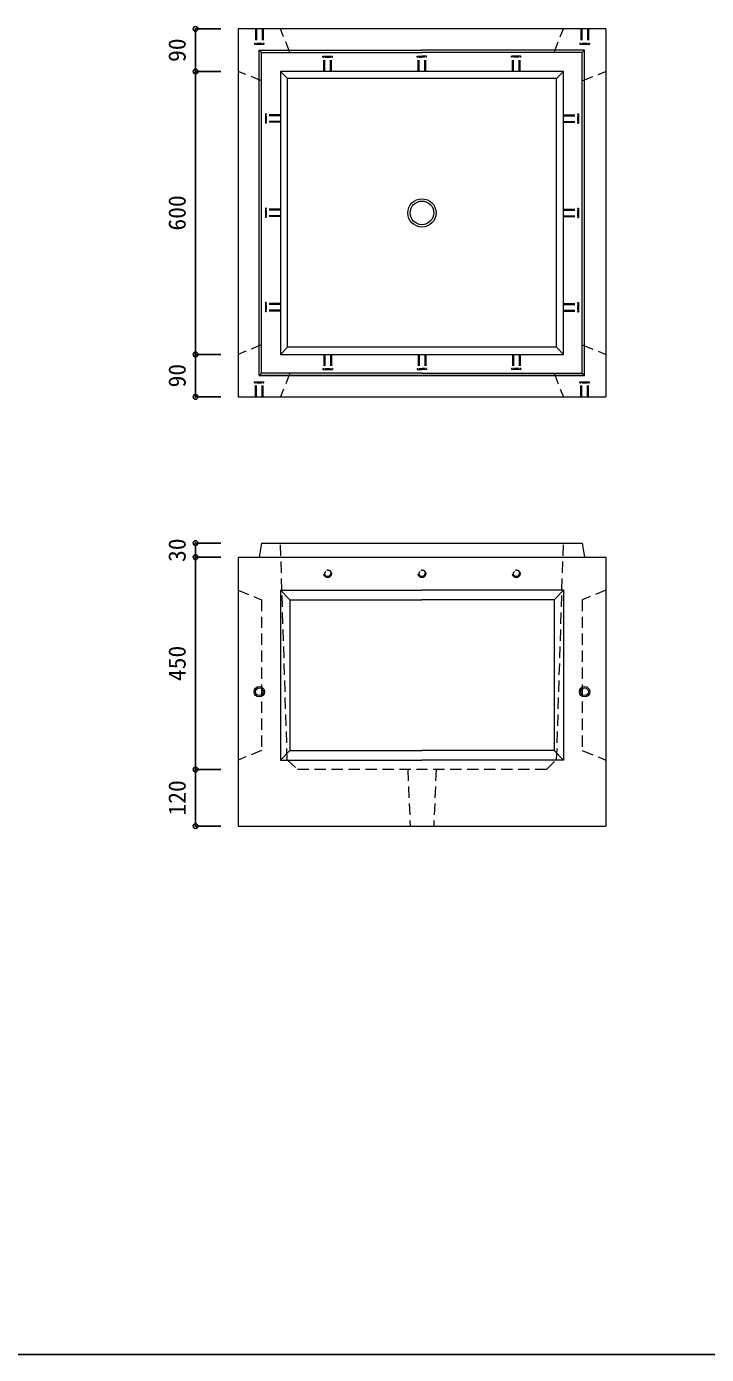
# Model space of a CAD drawing. Units: millimetres at full size, sheet at 1:20. Extents: x -3925 to 3915, y -2795 to 2605.
# Drawn here: x -2484 to -1042, y -2795 to 20 of the extents above; entities that cross this region are included whole.
import ezdxf
from ezdxf.enums import TextEntityAlignment as Align

# ---------------------------------------------------------------- set-up
doc = ezdxf.new("R2010")
doc.units = ezdxf.units.MM
doc.header["$LTSCALE"] = 20
doc.header["$PDMODE"] = 32
doc.header["$PDSIZE"] = 10
doc.linetypes.add('DASHED1', pattern=[1.8, 1.2, -0.6])
doc.layers.add('0-1_躯体', color=3, linetype='Continuous', lineweight=18)
doc.layers.add('0-3_建具', color=7, linetype='Continuous')
doc.layers.add('F-0_F-0ﾚｲﾔ', color=2, linetype='Continuous')
doc.styles.add('ＭＳ ゴシック', font='')
doc.styles.get('ＭＳ ゴシック').set_extended_font_data('MS Gothic')

msp = doc.modelspace()

# ---------------------------------------------------------------- linework, layer by layer
at = {"layer": '0-1_躯体', "linetype": 'DASHED1'}
for p, q in [((-1998.33, 14.74), (-1998.33, -15.26)), ((-1984.33, 14.74), (-1984.33, -15.26)), ((-1982.33, 14.74), (-1982.33, -15.26)), ((-1925.33, -35.26), (-1945.33, 14.74)), ((-1365.33, -35.26), (-1345.33, 14.74)), ((-1308.33, 14.74), (-1308.33, -15.26)), ((-1294.33, 14.74), (-1294.33, -15.26)), ((-1292.33, 14.74), (-1292.33, -15.26)), ((-2000.33, -15.26), (-1998.33, -15.26)), ((-1982.33, -15.26), (-1980.33, -15.26)), ((-1980.33, -15.26), (-1980.33, -17.26)), ((-1310.33, -15.26), (-1308.33, -15.26)), ((-1292.33, -15.26), (-1290.33, -15.26)), ((-1290.33, -15.26), (-1290.33, -17.26)), ((-1855.33, -45.26), (-1853.33, -45.26)), ((-1853.33, -75.26), (-1853.33, -45.26)), ((-1839.33, -75.26), (-1839.33, -45.26)), ((-1837.33, -45.26), (-1835.33, -45.26)), ((-1837.33, -75.26), (-1837.33, -45.26)), ((-1835.33, -45.26), (-1835.33, -43.26)), ((-1655.33, -45.26), (-1655.33, -43.26)), ((-1655.33, -43.26), (-1645.33, -43.26)), ((-1655.33, -45.26), (-1653.33, -45.26)), ((-1653.33, -75.26), (-1653.33, -45.26)), ((-1651.33, -75.26), (-1651.33, -45.26)), ((-1651.33, -45.26), (-1645.33, -45.26)), ((-1635.33, -43.26), (-1645.33, -43.26)), ((-1639.33, -45.26), (-1645.33, -45.26)), ((-1639.33, -75.26), (-1639.33, -45.26)), ((-1637.33, -75.26), (-1637.33, -45.26)), ((-1635.33, -45.26), (-1637.33, -45.26)), ((-1635.33, -45.26), (-1635.33, -43.26)), ((-1455.33, -45.26), (-1455.33, -43.26)), ((-1453.33, -45.26), (-1455.33, -45.26)), ((-1453.33, -75.26), (-1453.33, -45.26)), ((-1451.33, -75.26), (-1451.33, -45.26)), ((-1437.33, -75.26), (-1437.33, -45.26)), ((-1435.33, -45.26), (-1437.33, -45.26)), ((-1985.33, -95.26), (-2035.33, -75.26)), ((-1305.33, -95.26), (-1255.33, -75.26)), ((-1975.33, -165.26), (-1975.33, -167.26)), ((-1945.33, -167.26), (-1975.33, -167.26)), ((-1345.33, -167.26), (-1315.33, -167.26)), ((-1315.33, -165.26), (-1315.33, -167.26)), ((-1975.33, -185.26), (-1977.33, -185.26)), ((-1945.33, -181.26), (-1975.33, -181.26)), ((-1975.33, -183.26), (-1975.33, -185.26)), ((-1945.33, -183.26), (-1975.33, -183.26)), ((-1345.33, -181.26), (-1315.33, -181.26)), ((-1345.33, -183.26), (-1315.33, -183.26)), ((-1315.33, -183.26), (-1315.33, -185.26)), ((-1315.33, -185.26), (-1313.33, -185.26)), ((-1975.33, -365.26), (-1975.33, -367.26)), ((-1315.33, -365.26), (-1315.33, -367.26)), ((-1975.33, -385.26), (-1977.33, -385.26)), ((-1945.33, -367.26), (-1975.33, -367.26)), ((-1945.33, -381.26), (-1975.33, -381.26)), ((-1975.33, -383.26), (-1975.33, -385.26)), ((-1945.33, -383.26), (-1975.33, -383.26)), ((-1345.33, -367.26), (-1315.33, -367.26)), ((-1345.33, -381.26), (-1315.33, -381.26)), ((-1345.33, -383.26), (-1315.33, -383.26)), ((-1315.33, -383.26), (-1315.33, -385.26)), ((-1315.33, -385.26), (-1313.33, -385.26)), ((-1975.33, -585.26), (-1977.33, -585.26)), ((-1975.33, -565.26), (-1975.33, -567.26)), ((-1945.33, -567.26), (-1975.33, -567.26)), ((-1945.33, -581.26), (-1975.33, -581.26)), ((-1975.33, -583.26), (-1975.33, -585.26)), ((-1945.33, -583.26), (-1975.33, -583.26)), ((-1345.33, -567.26), (-1315.33, -567.26)), ((-1345.33, -581.26), (-1315.33, -581.26)), ((-1345.33, -583.26), (-1315.33, -583.26)), ((-1315.33, -565.26), (-1315.33, -567.26)), ((-1315.33, -583.26), (-1315.33, -585.26)), ((-1315.33, -585.26), (-1313.33, -585.26)), ((-1985.33, -655.26), (-2035.33, -675.26)), ((-1853.33, -675.26), (-1853.33, -705.26)), ((-1839.33, -675.26), (-1839.33, -705.26)), ((-1837.33, -675.26), (-1837.33, -705.26)), ((-1653.33, -675.26), (-1653.33, -705.26)), ((-1651.33, -675.26), (-1651.33, -705.26)), ((-1639.33, -675.26), (-1639.33, -705.26)), ((-1637.33, -675.26), (-1637.33, -705.26)), ((-1453.33, -675.26), (-1453.33, -705.26)), ((-1451.33, -675.26), (-1451.33, -705.26)), ((-1437.33, -675.26), (-1437.33, -705.26)), ((-1305.33, -655.26), (-1255.33, -675.26)), ((-1925.33, -715.26), (-1945.33, -765.26)), ((-1855.33, -705.26), (-1853.33, -705.26)), ((-1837.33, -705.26), (-1835.33, -705.26)), ((-1835.33, -705.26), (-1835.33, -707.26)), ((-1655.33, -705.26), (-1655.33, -707.26)), ((-1655.33, -705.26), (-1653.33, -705.26)), ((-1655.33, -707.26), (-1645.33, -707.26)), ((-1651.33, -705.26), (-1645.33, -705.26)), ((-1639.33, -705.26), (-1645.33, -705.26)), ((-1635.33, -707.26), (-1645.33, -707.26)), ((-1635.33, -705.26), (-1637.33, -705.26)), ((-1635.33, -705.26), (-1635.33, -707.26)), ((-1455.33, -705.26), (-1455.33, -707.26)), ((-1453.33, -705.26), (-1455.33, -705.26)), ((-1435.33, -705.26), (-1437.33, -705.26)), ((-1365.33, -715.26), (-1345.33, -765.26)), ((-2000.33, -735.26), (-1998.33, -735.26)), ((-1998.33, -765.26), (-1998.33, -735.26)), ((-1984.33, -765.26), (-1984.33, -735.26)), ((-1982.33, -735.26), (-1980.33, -735.26)), ((-1982.33, -765.26), (-1982.33, -735.26)), ((-1980.33, -735.26), (-1980.33, -733.26)), ((-1310.33, -735.26), (-1308.33, -735.26)), ((-1308.33, -765.26), (-1308.33, -735.26)), ((-1294.33, -765.26), (-1294.33, -735.26)), ((-1292.33, -735.26), (-1290.33, -735.26)), ((-1292.33, -765.26), (-1292.33, -735.26)), ((-1290.33, -735.26), (-1290.33, -733.26)), ((-1930.98, -1534.39), (-1945.33, -1075.26)), ((-1359.68, -1534.39), (-1345.33, -1075.26)), ((-1930.98, -1534.39), (-1909.44, -1555.26)), ((-1381.22, -1555.26), (-1359.68, -1534.39)), ((-1381.22, -1555.26), (-1909.44, -1555.26)), ((-1675.33, -1555.26), (-1670.33, -1675.26)), ((-1615.33, -1555.26), (-1620.33, -1675.26))]:
    msp.add_line(p, q, dxfattribs=at)
at = {"layer": '0-1_躯体'}
for p, q in [((-1255.33, 14.74), (-1255.33, -765.26)), ((-1990.33, -30.26), (-1985.33, -35.26)), ((-1990.33, -30.26), (-1645.33, -30.26)), ((-1985.33, -35.26), (-1645.33, -35.26)), ((-1985.33, -715.26), (-1985.33, -35.26)), ((-1300.33, -30.26), (-1645.33, -30.26)), ((-1305.33, -35.26), (-1645.33, -35.26)), ((-1300.33, -30.26), (-1305.33, -35.26)), ((-1305.33, -715.26), (-1305.33, -35.26)), ((-1945.33, -75.26), (-1930.33, -90.26)), ((-1345.33, -75.26), (-1360.33, -90.26)), ((-1360.33, -90.26), (-1930.33, -90.26)), ((-1930.33, -660.26), (-1930.33, -90.26)), ((-1360.33, -660.26), (-1360.33, -90.26)), ((-1930.33, -660.26), (-1945.33, -675.26)), ((-1360.33, -660.26), (-1930.33, -660.26)), ((-1360.33, -660.26), (-1345.33, -675.26)), ((-1645.33, -720.26), (-1990.33, -720.26)), ((-1990.33, -720.26), (-1645.33, -720.26)), ((-1645.33, -715.26), (-1985.33, -715.26)), ((-1645.33, -715.26), (-1305.33, -715.26)), ((-1645.33, -720.26), (-1300.33, -720.26)), ((-1300.33, -720.26), (-1645.33, -720.26)), ((-2035.33, -765.26), (-1255.33, -765.26)), ((-1985.33, -1075.26), (-1990.33, -1105.26)), ((-1985.33, -1075.26), (-1645.33, -1075.26)), ((-1645.33, -1075.26), (-1305.33, -1075.26)), ((-1345.33, -1075.26), (-1305.33, -1075.26)), ((-1305.33, -1075.26), (-1300.33, -1105.26)), ((-2035.33, -1105.26), (-2035.33, -1675.26)), ((-1945.33, -1175.26), (-1925.33, -1195.26)), ((-1945.33, -1175.26), (-1645.33, -1175.26)), ((-1945.33, -1175.26), (-1945.33, -1535.26)), ((-1345.33, -1175.26), (-1645.33, -1175.26)), ((-1345.33, -1175.26), (-1365.33, -1195.26)), ((-1345.33, -1175.26), (-1345.33, -1535.26)), ((-1925.33, -1195.26), (-1645.33, -1195.26)), ((-1925.33, -1195.26), (-1925.33, -1515.26)), ((-1365.33, -1195.26), (-1645.33, -1195.26)), ((-1365.33, -1195.26), (-1365.33, -1515.26)), ((-1925.33, -1515.26), (-1945.33, -1535.26)), ((-1925.33, -1515.26), (-1645.33, -1515.26)), ((-1365.33, -1515.26), (-1645.33, -1515.26)), ((-1365.33, -1515.26), (-1345.33, -1535.26)), ((-1945.33, -1535.26), (-1645.33, -1535.26)), ((-1345.33, -1535.26), (-1645.33, -1535.26)), ((-2035.33, -1675.26), (-1255.33, -1675.26))]:
    msp.add_line(p, q, dxfattribs=at)
for points in [[(-1255.33, 14.74), (-2035.33, 14.74), (-2035.33, -765.26)], [(-1985.33, -715.26), (-1990.33, -720.26), (-1990.33, -30.26)], [(-1305.33, -715.26), (-1300.33, -720.26), (-1300.33, -30.26)], [(-2035.33, -1105.26), (-1255.33, -1105.26), (-1255.33, -1675.26)]]:
    msp.add_lwpolyline(points, dxfattribs=at)
at = {"layer": '0-1_躯体', "linetype": 'DASHED1'}
for points in [[(-1996.33, 14.74), (-1996.33, -15.26), (-1984.33, -15.26)], [(-1306.33, 14.74), (-1306.33, -15.26), (-1294.33, -15.26)], [(-2000.33, -15.26), (-2000.33, -17.26), (-1980.33, -17.26)], [(-1310.33, -15.26), (-1310.33, -17.26), (-1290.33, -17.26)], [(-1855.33, -45.26), (-1855.33, -43.26), (-1835.33, -43.26)], [(-1851.33, -75.26), (-1851.33, -45.26), (-1839.33, -45.26)], [(-1435.33, -45.26), (-1435.33, -43.26), (-1455.33, -43.26)], [(-1439.33, -75.26), (-1439.33, -45.26), (-1451.33, -45.26)], [(-1975.33, -165.26), (-1977.33, -165.26), (-1977.33, -185.26)], [(-1315.33, -165.26), (-1313.33, -165.26), (-1313.33, -185.26)], [(-1945.33, -169.26), (-1975.33, -169.26), (-1975.33, -181.26)], [(-1345.33, -169.26), (-1315.33, -169.26), (-1315.33, -181.26)], [(-1975.33, -365.26), (-1977.33, -365.26), (-1977.33, -385.26)], [(-1315.33, -365.26), (-1313.33, -365.26), (-1313.33, -385.26)], [(-1945.33, -369.26), (-1975.33, -369.26), (-1975.33, -381.26)], [(-1345.33, -369.26), (-1315.33, -369.26), (-1315.33, -381.26)], [(-1975.33, -565.26), (-1977.33, -565.26), (-1977.33, -585.26)], [(-1945.33, -569.26), (-1975.33, -569.26), (-1975.33, -581.26)], [(-1345.33, -569.26), (-1315.33, -569.26), (-1315.33, -581.26)], [(-1315.33, -565.26), (-1313.33, -565.26), (-1313.33, -585.26)], [(-1851.33, -675.26), (-1851.33, -705.26), (-1839.33, -705.26)], [(-1439.33, -675.26), (-1439.33, -705.26), (-1451.33, -705.26)], [(-1855.33, -705.26), (-1855.33, -707.26), (-1835.33, -707.26)], [(-1435.33, -705.26), (-1435.33, -707.26), (-1455.33, -707.26)], [(-2000.33, -735.26), (-2000.33, -733.26), (-1980.33, -733.26)], [(-1996.33, -765.26), (-1996.33, -735.26), (-1984.33, -735.26)], [(-1310.33, -735.26), (-1310.33, -733.26), (-1290.33, -733.26)], [(-1306.33, -765.26), (-1306.33, -735.26), (-1294.33, -735.26)], [(-2035.33, -1175.26), (-1985.33, -1195.26), (-1985.33, -1515.26), (-2035.33, -1535.26)], [(-1255.33, -1175.26), (-1305.33, -1195.26), (-1305.33, -1515.26), (-1255.33, -1535.26)]]:
    msp.add_lwpolyline(points, dxfattribs=at)
at = {"layer": '0-1_躯体'}
msp.add_lwpolyline([(-1945.33, -675.26), (-1345.33, -675.26), (-1345.33, -75.26), (-1945.33, -75.26)], close=True, dxfattribs=at)
for centre, radius in [((-1645.33, -375.26), 30), ((-1645.33, -375.26), 30), ((-1645.33, -375.26), 25), ((-1645.33, -375.26), 25), ((-1990.33, -1390.26), 11), ((-1300.33, -1390.26), 11), ((-1990.33, -1390.26), 8), ((-1300.33, -1390.26), 8)]:
    msp.add_circle(centre, radius, dxfattribs=at)
at = {"layer": '0-1_躯体', "linetype": 'DASHED1'}
for centre, radius in [((-1845.33, -1140.26), 8), ((-1845.33, -1140.26), 6), ((-1645.33, -1140.26), 8), ((-1645.33, -1140.26), 6), ((-1445.33, -1140.26), 8), ((-1445.33, -1140.26), 6)]:
    msp.add_circle(centre, radius, dxfattribs=at)
at = {"layer": '0-3_建具'}
for p, q in [((-2125.34, -75.26), (-2125.34, 14.74)), ((-2125.34, 14.74), (-2071.71, 14.74)), ((-2125.34, -675.26), (-2125.34, -75.26)), ((-2125.34, -75.26), (-2071.71, -75.26)), ((-2125.34, -765.26), (-2125.34, -675.26)), ((-2125.34, -675.26), (-2071.71, -675.26)), ((-2125.34, -765.26), (-2071.71, -765.26)), ((-2125.34, -1105.26), (-2125.34, -1075.26)), ((-2125.34, -1075.26), (-2071.71, -1075.26)), ((-2125.34, -1105.26), (-2125.34, -1555.26)), ((-2125.34, -1105.26), (-2071.71, -1105.26)), ((-2125.34, -1105.26), (-2071.71, -1105.26)), ((-2125.34, -1555.26), (-2071.71, -1555.26)), ((-2125.34, -1555.26), (-2125.34, -1675.26)), ((-2125.34, -1675.26), (-2071.71, -1675.26))]:
    msp.add_line(p, q, dxfattribs=at)
for p in [(-2125.34, 14.74), (-2125.34, -75.26), (-2125.34, -675.26), (-2125.34, -765.26), (-2125.34, -1075.26), (-2125.34, -1105.26), (-2125.34, -1555.26), (-2125.34, -1675.26)]:
    msp.add_point(p, dxfattribs=at)
at = {"layer": 'F-0_F-0ﾚｲﾔ'}
msp.add_line((-3925.33, -2795.26), (3914.67, -2795.26), dxfattribs=at)

# ---------------------------------------------------------------- texts
at = {"layer": '0-3_建具', "color": 4, "style": 'ＭＳ ゴシック'}
for s, p in [('90', (-2135.34, -55.26)), ('600', (-2135.34, -412.76)), ('90', (-2135.34, -745.26)), ('30', (-2135.34, -1115.26)), ('450', (-2135.34, -1367.76)), ('120', (-2135.34, -1652.76))]:
    msp.add_text(s, height=36.66, rotation=90, dxfattribs=at).set_placement(p, align=Align.BOTTOM_LEFT)

doc.saveas('drawing.dxf')
